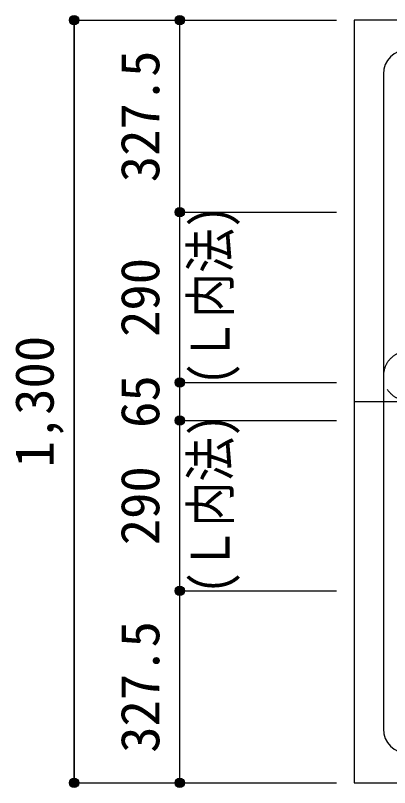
# Model space of a CAD drawing. Units: millimetres at full size, sheet at 1:30. Extents: x -5973 to 5954, y -4195 to 4201.
# Drawn here: x -675 to -37, y 1798 to 3114 of the extents above; entities that cross this region are included whole.
import ezdxf
from ezdxf.enums import TextEntityAlignment as Align

# ---------------------------------------------------------------- set-up
doc = ezdxf.new("R2010")
doc.units = ezdxf.units.MM
doc.header["$LTSCALE"] = 30
doc.header["$PDMODE"] = 32
doc.header["$PDSIZE"] = 15
doc.linetypes.add('CHAIN1', pattern=[8, 5, -1, 1, -1])
doc.linetypes.add('DASHED2', pattern=[3, 2, -1])
for name, color, linetype in [('0-1_躯体線', 2, 'Continuous'), ('0-4_フープ筋', 7, 'Continuous'), ('0-7_文字', 4, 'Continuous'), ('0-C', 7, 'DASHED2'), ('0-D_寸法', 4, 'Continuous')]:
    doc.layers.add(name, color=color, linetype=linetype)
doc.styles.add('ＭＳ ゴシック', font='')
doc.styles.get('ＭＳ ゴシック').set_extended_font_data('MS Gothic')

msp = doc.modelspace()

# ---------------------------------------------------------------- linework, layer by layer
at = {"layer": '0-1_躯体線'}
for p, q in [((1602.44, 3106.03), (-97.56, 3106.03)), ((-97.56, 3106.03), (-97.56, 1806.03)), ((-97.56, 1806.03), (279.94, 1806.03))]:
    msp.add_line(p, q, dxfattribs=at)
at = {"layer": '0-4_フープ筋'}
msp.add_line((-47.56, 3014.03), (-47.56, 1898.03), dxfattribs=at)
for centre, start, end in [((-5.56, 3014.03), 90, 180), ((-5.56, 1898.03), 180, 270)]:
    msp.add_arc(centre, 42, start, end, dxfattribs=at)
at = {"layer": '0-C'}
msp.add_arc((-5.56, 2499.5), 42, 90, 270, dxfattribs=at)
at = {"layer": '0-D_寸法'}
for p, q in [((-574.6, 3106.03), (-394.6, 3106.03)), ((-574.6, 3106.03), (-394.6, 3106.03)), ((-574.6, 3106.03), (-574.6, 1806.03)), ((-394.6, 2778.53), (-394.6, 3106.03)), ((-394.6, 3106.03), (-127.56, 3106.03)), ((-394.6, 2488.53), (-394.6, 2778.53)), ((-394.6, 2778.53), (-127.56, 2778.53)), ((-394.6, 2423.53), (-394.6, 2488.53)), ((-394.6, 2488.53), (-127.56, 2488.53)), ((-394.6, 2133.53), (-394.6, 2423.53)), ((-394.6, 2423.53), (-127.56, 2423.53)), ((-394.6, 1806.03), (-394.6, 2133.53)), ((-394.6, 2133.53), (-127.56, 2133.53)), ((-574.6, 1806.03), (-394.6, 1806.03)), ((-394.6, 1806.03), (-127.56, 1806.03)), ((-394.6, 1806.03), (-127.56, 1806.03))]:
    msp.add_line(p, q, dxfattribs=at)
at = {"layer": '0-D_寸法', "linetype": 'CHAIN1'}
msp.add_line((-97.56, 2456.03), (1202.44, 2456.03), dxfattribs=at)
at = {"layer": '0-D_寸法'}
msp.add_lwpolyline([(-574.6, 1806.03), (-574.6, 3106.03), (-574.6, 1806.03)], dxfattribs=at)
for centre, radius in [((-574.6, 3106.03), 8), ((-574.6, 3106.03), 7.2), ((-574.6, 3106.03), 6.4), ((-574.6, 3106.03), 5.6), ((-574.6, 3106.03), 4.8), ((-574.6, 3106.03), 4), ((-574.6, 3106.03), 3.2), ((-574.6, 3106.03), 2.4), ((-574.6, 3106.03), 1.6), ((-574.6, 3106.03), 0.8), ((-394.6, 3106.03), 8), ((-394.6, 3106.03), 7.2), ((-394.6, 3106.03), 6.4), ((-394.6, 3106.03), 5.6), ((-394.6, 3106.03), 4.8), ((-394.6, 3106.03), 4), ((-394.6, 3106.03), 3.2), ((-394.6, 3106.03), 2.4), ((-394.6, 3106.03), 1.6), ((-394.6, 3106.03), 0.8), ((-394.6, 2778.53), 8), ((-394.6, 2778.53), 7.2), ((-394.6, 2778.53), 6.4), ((-394.6, 2778.53), 5.6), ((-394.6, 2778.53), 4.8), ((-394.6, 2778.53), 4), ((-394.6, 2778.53), 3.2), ((-394.6, 2778.53), 2.4), ((-394.6, 2778.53), 1.6), ((-394.6, 2778.53), 0.8), ((-394.6, 2488.53), 8), ((-394.6, 2488.53), 7.2), ((-394.6, 2488.53), 6.4), ((-394.6, 2488.53), 5.6), ((-394.6, 2488.53), 4.8), ((-394.6, 2488.53), 4), ((-394.6, 2488.53), 3.2), ((-394.6, 2488.53), 2.4), ((-394.6, 2488.53), 1.6), ((-394.6, 2488.53), 0.8), ((-394.6, 2423.53), 8), ((-394.6, 2423.53), 7.2), ((-394.6, 2423.53), 6.4), ((-394.6, 2423.53), 5.6), ((-394.6, 2423.53), 4.8), ((-394.6, 2423.53), 4), ((-394.6, 2423.53), 3.2), ((-394.6, 2423.53), 2.4), ((-394.6, 2423.53), 1.6), ((-394.6, 2423.53), 0.8), ((-394.6, 2133.53), 8), ((-394.6, 2133.53), 7.2), ((-394.6, 2133.53), 6.4), ((-394.6, 2133.53), 5.6), ((-394.6, 2133.53), 4.8), ((-394.6, 2133.53), 4), ((-394.6, 2133.53), 3.2), ((-394.6, 2133.53), 2.4), ((-394.6, 2133.53), 1.6), ((-394.6, 2133.53), 0.8), ((-574.6, 1806.03), 8), ((-574.6, 1806.03), 7.2), ((-574.6, 1806.03), 6.4), ((-574.6, 1806.03), 5.6), ((-574.6, 1806.03), 4.8), ((-574.6, 1806.03), 4), ((-574.6, 1806.03), 3.2), ((-574.6, 1806.03), 2.4), ((-574.6, 1806.03), 1.6), ((-574.6, 1806.03), 0.8), ((-394.6, 1806.03), 8), ((-394.6, 1806.03), 7.2), ((-394.6, 1806.03), 6.4), ((-394.6, 1806.03), 5.6), ((-394.6, 1806.03), 4.8), ((-394.6, 1806.03), 4), ((-394.6, 1806.03), 3.2), ((-394.6, 1806.03), 2.4), ((-394.6, 1806.03), 1.6), ((-394.6, 1806.03), 0.8)]:
    msp.add_circle(centre, radius, dxfattribs=at)
at = {"layer": '0-D_寸法', "color": 7}
for p in [(-574.6, 3106.03), (-394.6, 3106.03), (-394.6, 2778.53), (-394.6, 2488.53), (-394.6, 2423.53), (-394.6, 2133.53), (-574.6, 1806.03), (-394.6, 1806.03)]:
    msp.add_point(p, dxfattribs=at)

# ---------------------------------------------------------------- texts
at = {"layer": '0-7_文字', "style": 'ＭＳ ゴシック', "width": 0.85}
for p in [(-289.76, 2483.91), (-289.76, 2128.15)]:
    msp.add_text('(Ｌ内法)', height=65.98, rotation=90, dxfattribs=at).set_placement(p, align=Align.BOTTOM_LEFT)
at = {"layer": '0-D_寸法', "style": 'ＭＳ ゴシック'}
for s, p in [('327.5', (-409.6, 2829.78)), ('290', (-409.6, 2566.03)), ('1,300', (-589.6, 2343.53)), ('65', (-409.6, 2411.03)), ('290', (-409.6, 2211.03)), ('327.5', (-409.6, 1857.28))]:
    msp.add_text(s, height=65.98, rotation=90, dxfattribs=at).set_placement(p, align=Align.BOTTOM_LEFT)

doc.saveas('drawing.dxf')
